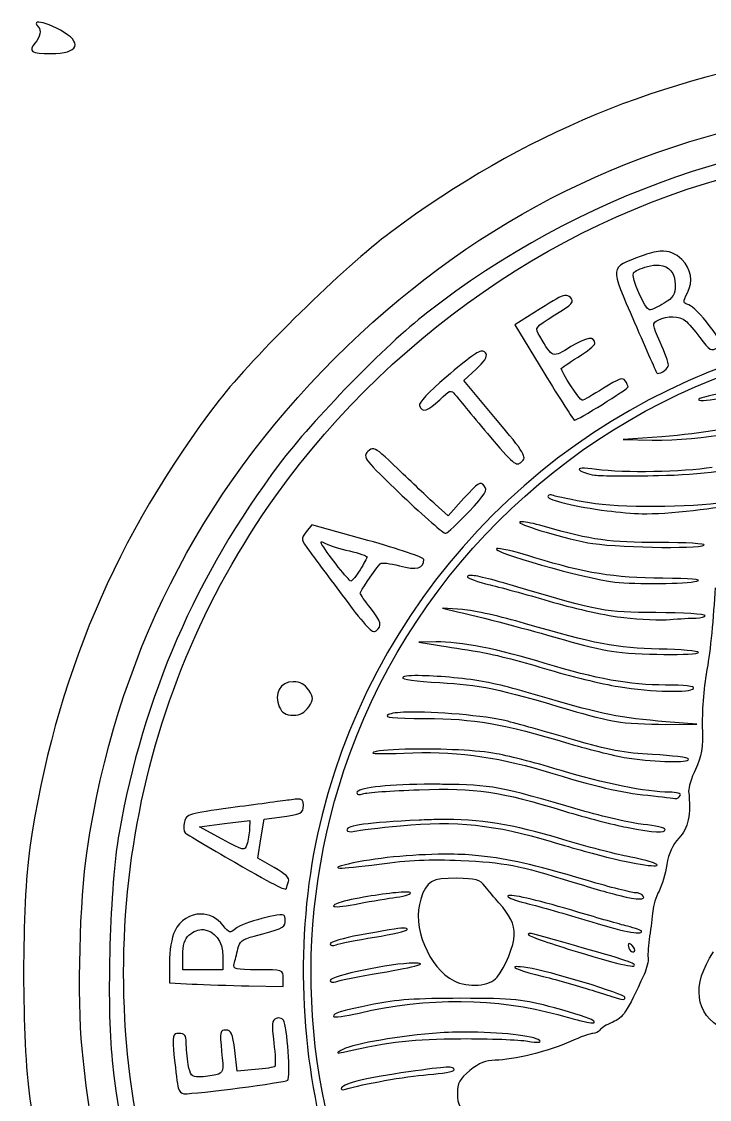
# Model space of a CAD drawing. Extents: x 15 to 196, y 1 to 287.
# Drawn here: x 119.94 to 147.94, y 128.9 to 172.76 of the extents above; entities that cross this region are included whole.
import ezdxf

# ---------------------------------------------------------------- set-up
doc = ezdxf.new("R2010")
doc.units = 0
doc.layers.add('Layer_1', color=7, linetype='CONTINUOUS')

msp = doc.modelspace()

# ---------------------------------------------------------------- linework, layer by layer
at = {"layer": 'Layer_1', "color": 7}
for points in [[(120.588814, 172.732374), (120.588814, 172.732374)], [(145.935347, 163.412425), (145.935347, 163.412425)], [(145.886842, 162.84688), (145.886842, 162.84688)], [(142.052034, 161.612158), (142.052034, 161.612158)], [(141.048825, 161.069761), (140.01695, 160.41106), (141.200409, 158.475743)], [(138.708364, 159.347765), (138.708364, 159.347765)], [(139.234774, 156.60216), (137.939969, 158.147217), (138.445435, 158.610239)], [(145.99598, 155.866842), (144.428326, 155.749982), (145.611232, 155.730689)], [(134.277145, 155.372953), (134.277145, 155.372953)], [(137.946584, 153.36377), (137.297803, 152.644437), (136.774149, 153.119583)], [(141.499167, 153.496615), (141.499167, 153.496615)], [(131.752027, 152.286147), (131.523825, 151.991798)], [(134.035159, 151.64839), (131.752027, 152.286147), (131.752027, 152.286147)], [(140.364216, 152.400247), (140.364216, 152.400247)], [(132.140633, 151.581142), (132.140633, 151.581142)], [(139.343915, 151.317109), (139.343915, 151.317109)], [(138.195183, 150.222948), (138.195183, 150.222948)], [(137.067948, 148.88625), (137.681451, 148.742935)], [(137.891464, 148.828372), (137.067948, 148.88625), (137.067948, 148.88625)], [(136.814388, 147.516479), (136.113794, 147.500494), (136.863447, 147.379779)], [(136.814388, 147.516479), (136.814388, 147.516479)], [(136.245535, 146.141199), (136.245535, 146.141199)], [(130.996312, 145.897009), (130.996312, 145.897009)], [(135.622659, 144.655121), (135.622659, 144.655121)], [(144.156024, 144.271476), (144.156024, 144.272027)], [(146.132132, 144.160682), (147.427487, 144.163989), (146.161895, 144.267618)], [(135.811728, 143.154715), (135.811728, 143.154715)], [(136.327665, 141.720453), (136.327665, 141.720453)], [(131.145139, 141.117423), (131.145139, 141.117423)], [(130.220201, 138.338194), (129.555985, 138.711919), (129.683315, 139.504565), (129.811199, 140.297215), (130.440687, 140.380998)], [(128.104084, 139.490234), (127.182451, 139.991289), (128.20606, 140.120826), (129.230216, 140.25091), (129.230216, 140.25091)], [(129.230216, 140.25091), (129.216438, 139.904748)], [(136.904236, 140.287842), (136.904236, 140.287842)], [(137.388755, 138.876731), (137.388755, 138.876731)], [(137.649481, 137.897222), (137.649481, 137.897222)], [(135.560923, 137.336636), (135.560923, 137.336636)], [(139.774964, 137.199936), (139.774964, 137.199936)], [(127.236471, 136.442564), (127.236471, 136.442564)], [(127.3401, 135.808668), (127.3401, 135.808668)], [(135.474936, 135.8693), (135.474936, 135.8693)], [(140.649743, 135.653225), (140.649743, 135.653225)], [(144.676924, 135.237058), (144.676924, 135.237058)], [(128.139362, 134.720018), (128.139362, 134.174866), (127.321908, 134.174866), (126.503907, 134.174866), (126.503907, 134.76687)], [(125.958755, 134.467009), (125.958755, 133.641842), (126.878732, 133.594437)], [(135.897716, 134.446615), (135.897716, 134.446615)], [(140.078686, 134.301646), (140.078686, 134.301646)], [(129.196042, 133.52002), (130.593372, 133.493012), (130.593372, 133.833662)], [(137.8176, 133.012904), (137.8176, 133.012904)], [(130.386667, 132.215846), (130.386667, 132.215846)], [(137.99509, 131.637621), (137.99509, 131.637621)], [(129.449601, 130.115165), (128.715381, 130.053979), (128.618369, 130.887418)], [(137.222286, 130.207217), (137.222286, 130.207217)]]:
    msp.add_lwpolyline(points, dxfattribs=at)
for points in [[(120.635669, 172.530077), (120.752306, 172.413435), (120.68648, 172.123601), (120.489046, 171.885707)], [(120.588814, 172.732374), (120.510218, 172.717092), (120.514618, 172.651128), (120.635669, 172.530077)], [(121.519267, 172.408812), (121.081648, 172.64302), (120.71981, 172.757845), (120.588814, 172.732374)], [(121.136173, 171.453004), (122.271059, 171.453004), (122.45373, 171.9087), (121.519267, 172.408812)], [(120.489046, 171.885707), (120.201772, 171.539565), (120.330807, 171.453004), (121.136173, 171.453004)], [(152.607258, 171.478359), (145.895193, 170.487166), (140.420203, 168.223211), (134.955139, 164.178063)], [(132.695707, 159.056723), (138.112201, 164.462323), (144.341937, 167.688967), (151.934223, 169.020491)], [(157.666312, 168.31659), (150.109772, 168.302202), (142.688767, 165.757875), (136.428536, 160.89723)], [(130.294064, 153.461888), (135.290921, 160.418383), (142.688364, 165.288328), (150.766749, 166.939102)], [(134.955139, 164.178063), (133.137938, 162.832992), (129.332982, 159.105268), (127.982266, 157.346855)], [(145.162544, 163.21509), (143.852355, 162.724898), (143.867364, 162.869579), (144.885283, 160.514686)], [(145.935347, 163.412425), (145.719885, 163.395896), (145.468983, 163.329751), (145.162544, 163.21509)], [(146.813984, 163.070674), (146.555697, 163.328958), (146.294452, 163.439979), (145.935347, 163.412425)], [(144.84339, 162.535442), (144.882901, 162.599337), (145.140683, 162.713494), (145.416103, 162.789552)], [(145.416103, 162.789552), (145.5907, 162.837764), (145.748626, 162.856566), (145.886842, 162.84688)], [(145.886842, 162.84688), (146.30148, 162.817823), (146.541132, 162.535482), (146.541132, 162.043207)], [(147.044393, 161.719092), (147.281516, 162.194467), (147.197722, 162.686936), (146.813984, 163.070674)], [(145.503194, 161.026214), (145.324153, 161.025624), (144.738375, 162.365516), (144.84339, 162.535442)], [(146.541132, 162.043207), (146.541132, 161.652499), (146.462149, 161.518576), (146.098508, 161.296862)], [(142.052034, 161.612158), (141.885297, 161.587119), (141.613444, 161.429964), (141.048825, 161.069761)], [(141.649648, 160.820062), (142.374479, 161.26744), (142.453368, 161.355796), (142.279686, 161.529475)], [(142.279686, 161.529475), (142.214546, 161.594615), (142.152079, 161.627181), (142.052034, 161.612158)], [(147.102822, 161.225203), (146.857768, 161.302955), (146.853667, 161.336766), (147.044393, 161.719092)], [(146.098508, 161.296862), (145.854835, 161.1483), (145.586902, 161.026214), (145.503194, 161.026214)], [(147.9324, 160.391214), (147.620826, 160.80391), (147.24746, 161.179286), (147.102822, 161.225203)], [(136.428536, 160.89723), (134.771412, 159.610607), (131.774565, 156.537373), (130.430764, 154.747323)], [(141.03339, 159.951895), (140.821723, 160.30885), (140.822144, 160.309268), (141.649648, 160.820062)], [(145.930936, 159.711016), (145.602968, 160.452668), (145.600699, 160.478469), (145.853768, 160.613907)], [(145.853768, 160.613907), (146.208126, 160.80356), (146.718751, 160.789427), (146.966119, 160.583037)], [(146.966119, 160.583037), (147.078443, 160.48934), (147.338632, 160.182307), (147.544344, 159.901186)], [(144.885283, 160.514686), (145.379511, 159.371407), (145.796096, 158.436055), (145.810772, 158.436055)], [(148.30392, 159.517539), (148.461795, 159.617445), (148.39118, 159.783589), (147.9324, 160.391214)], [(142.298979, 159.529115), (141.53506, 159.059102), (141.56964, 159.047599), (141.03339, 159.951895)], [(143.269671, 159.653688), (143.269671, 159.967011), (142.94205, 159.924819), (142.298979, 159.529115)], [(142.588369, 159.104678), (142.963217, 159.33531), (143.269671, 159.582427), (143.269671, 159.653688)], [(146.268832, 158.774501), (146.268832, 158.86961), (146.116667, 159.291098), (145.930936, 159.711016)], [(147.544344, 159.901186), (147.943858, 159.355142), (148.001378, 159.326079), (148.30392, 159.517539)], [(151.311901, 159.598567), (141.933741, 157.244693), (134.533434, 149.852192), (132.170952, 140.478012)], [(138.708364, 159.347765), (138.528019, 159.367743), (138.176203, 159.09933), (137.220082, 158.289432)], [(138.445435, 158.610239), (138.761862, 158.900194), (138.91262, 159.136564), (138.847822, 159.241381)], [(138.847822, 159.241381), (138.809863, 159.302807), (138.768478, 159.341104), (138.708364, 159.347765)], [(122.607366, 139.013434), (123.769191, 146.824047), (127.131527, 153.503775), (132.695707, 159.056723)], [(141.907065, 158.634493), (141.907065, 158.66249), (142.213522, 158.874018), (142.588369, 159.104678)], [(145.810772, 158.436055), (145.992946, 158.436055), (146.268832, 158.639909), (146.268832, 158.774501)], [(133.062266, 142.280486), (135.608023, 149.96901), (141.793016, 156.157347), (149.471944, 158.698984)], [(141.200409, 158.475743), (141.851326, 157.411145), (142.411597, 156.537198), (142.445605, 156.533812)], [(142.754835, 157.345751), (142.666782, 157.345751), (141.907065, 158.500692), (141.907065, 158.634493)], [(154.339174, 158.449835), (151.567047, 156.794038), (149.390379, 156.119992), (145.99598, 155.866842)], [(137.220082, 158.289432), (136.501742, 157.68096), (136.093668, 157.241809), (136.138598, 157.124715)], [(144.511559, 158.144463), (144.418566, 158.291246), (144.233801, 158.2271), (143.624653, 157.837436)], [(144.631173, 157.890352), (144.630044, 157.928001), (144.576159, 158.042524), (144.511559, 158.144463)], [(136.958807, 157.372209), (137.361905, 157.76289), (137.425791, 157.784793), (137.578925, 157.58608)], [(137.578925, 157.58608), (137.672789, 157.464273), (138.268027, 156.748484), (138.901842, 155.995826)], [(142.445605, 156.533812), (142.549293, 156.523511), (144.633995, 157.817059), (144.631173, 157.890352)], [(143.624653, 157.837436), (143.201602, 157.566813), (142.810179, 157.345751), (142.754835, 157.345751)], [(147.505208, 157.39481), (147.349591, 157.224037), (148.987166, 157.490065), (150.130645, 157.821451)], [(148.678745, 157.688056), (148.076003, 157.573727), (147.547937, 157.441715), (147.505208, 157.39481)], [(127.982266, 157.346855), (123.780146, 151.876457), (121.282305, 145.976567), (120.279033, 139.149583)], [(136.138598, 157.124715), (136.25064, 156.832727), (136.470731, 156.899177), (136.958807, 157.372209)], [(140.292006, 154.842683), (140.514567, 155.044105), (140.447539, 155.155151), (139.234774, 156.60216)], [(145.611232, 155.730689), (147.693496, 155.696879), (149.973098, 156.13438), (151.904457, 156.938403)], [(145.85983, 154.284853), (149.399264, 154.364553), (151.575536, 154.997651), (154.600453, 156.827608)], [(138.901842, 155.995826), (139.973465, 154.723229), (140.071054, 154.642728), (140.292006, 154.842683)], [(134.277145, 155.372953), (134.183913, 155.394001), (134.122298, 155.345998), (134.037917, 155.261605)], [(135.262716, 154.54668), (134.676523, 155.111954), (134.432528, 155.33787), (134.277145, 155.372953)], [(134.037917, 155.261605), (133.812901, 155.036589), (133.883377, 154.946453), (135.434697, 153.464645)], [(130.430764, 154.747323), (127.039779, 150.230187), (124.889353, 145.282902), (123.910437, 139.745448)], [(136.774149, 153.119583), (136.485971, 153.380724), (135.805853, 154.022903), (135.262716, 154.54668)], [(143.338019, 154.532348), (142.785569, 154.607843), (142.564629, 154.599249), (142.656718, 154.50589)], [(142.656718, 154.50589), (142.731704, 154.429859), (143.007261, 154.338335), (143.269671, 154.302492)], [(148.053668, 154.617235), (146.84522, 154.420611), (144.472132, 154.377662), (143.338019, 154.532348)], [(138.770651, 153.872544), (138.618335, 154.056101), (138.512299, 153.990925), (137.946584, 153.36377)], [(143.269671, 154.302492), (143.532053, 154.26665), (144.697808, 154.258607), (145.85983, 154.284853)], [(138.142816, 152.812557), (138.824863, 153.534848), (138.919184, 153.693587), (138.770651, 153.872544)], [(125.429589, 124.650967), (122.564977, 134.528717), (124.369144, 145.213407), (130.294064, 153.461888)], [(135.434697, 153.464645), (136.333038, 152.606577), (137.129139, 151.917833), (137.204097, 151.93392)], [(141.499167, 153.496615), (141.41857, 153.507393), (141.361363, 153.482259), (141.361363, 153.427714)], [(141.361363, 153.427714), (141.361363, 153.285361), (142.498389, 153.012895), (143.775134, 152.849488)], [(141.586258, 153.473465), (141.555354, 153.485324), (141.526031, 153.493023), (141.499167, 153.496615)], [(143.051939, 153.170296), (142.369639, 153.289619), (141.709899, 153.426023), (141.586258, 153.473465)], [(148.586142, 153.198408), (147.155642, 152.976299), (144.245626, 152.961564), (143.051939, 153.170296)], [(145.197822, 152.730424), (146.129748, 152.704121), (148.604105, 152.979389), (148.850175, 153.136672)], [(137.204097, 151.93392), (137.279084, 151.949978), (137.701505, 152.345253), (138.142816, 152.812557)], [(143.775134, 152.849488), (144.209389, 152.793919), (144.849672, 152.740302), (145.197822, 152.730424)], [(140.228063, 152.399697), (140.030028, 152.329508), (141.766231, 151.797138), (142.987999, 151.55358)], [(140.364216, 152.400247), (140.297735, 152.407127), (140.250274, 152.407576), (140.228063, 152.399697)], [(141.318369, 152.186376), (140.935188, 152.297882), (140.563654, 152.379605), (140.364216, 152.400247)], [(131.523825, 151.991798), (131.306965, 151.71189), (131.313462, 151.673889), (131.659974, 151.206867)], [(145.883534, 151.557991), (143.881986, 151.558725), (143.109829, 151.665055), (141.318369, 152.186376)], [(132.181425, 151.45767), (132.135773, 151.532148), (132.119997, 151.572283), (132.140633, 151.581142)], [(132.140633, 151.581142), (132.161272, 151.590001), (132.218162, 151.567505), (132.317575, 151.516098)], [(133.342284, 149.991988), (133.258718, 149.996871), (132.453854, 151.013142), (132.181425, 151.45767)], [(132.317575, 151.516098), (132.456174, 151.444442), (132.891919, 151.310234), (133.285507, 151.217891)], [(136.318295, 150.866214), (136.318295, 150.945321), (135.290907, 151.297475), (134.035159, 151.64839)], [(139.343915, 151.317109), (139.314383, 151.319155), (139.293259, 151.318286), (139.281628, 151.314355)], [(140.837158, 150.94063), (140.170086, 151.147866), (139.550631, 151.302783), (139.343915, 151.317109)], [(142.987999, 151.55358), (143.953707, 151.361076), (147.461348, 151.288362), (147.724041, 151.455466)], [(147.724041, 151.455466), (147.812122, 151.511487), (146.983721, 151.557991), (145.883534, 151.557991)], [(131.659974, 151.206867), (131.860324, 150.936837), (132.511185, 150.063244), (133.106363, 149.265486)], [(133.285507, 151.217891), (133.679122, 151.12552), (134.000985, 151.016887), (134.000985, 150.977009)], [(134.000985, 150.977009), (134.000985, 150.937102), (133.873178, 150.698142), (133.717109, 150.445638)], [(139.281628, 151.314355), (138.951569, 151.20282), (142.880184, 150.086279), (144.087675, 149.948441)], [(146.042284, 150.106641), (144.029955, 150.124731), (142.861002, 150.311867), (140.837158, 150.94063)], [(133.717109, 150.445638), (133.561068, 150.193134), (133.392378, 149.989166), (133.342284, 149.991988)], [(133.728133, 149.504161), (133.728133, 149.578979), (134.195961, 150.265955), (134.541175, 150.698094)], [(134.541175, 150.698094), (134.584327, 150.752083), (134.934994, 150.713266), (135.320594, 150.611553)], [(135.320594, 150.611553), (136.019433, 150.427178), (136.318295, 150.503107), (136.318295, 150.866214)], [(138.195183, 150.222948), (138.122784, 150.220475), (138.090453, 150.201352), (138.090453, 150.166723)], [(138.090453, 150.166723), (138.090453, 150.103985), (138.504377, 149.954156), (139.01043, 149.833789)], [(140.13491, 149.747248), (138.989771, 150.085937), (138.412375, 150.230362), (138.195183, 150.222948)], [(147.427487, 149.986476), (147.683322, 150.051585), (147.164625, 150.096763), (146.042284, 150.106641)], [(139.01043, 149.833789), (139.516482, 149.713421), (140.678558, 149.394151), (141.592873, 149.124375)], [(145.757305, 148.707104), (143.645012, 148.723219), (143.521351, 148.745669), (140.13491, 149.747248)], [(144.087675, 149.948441), (144.912918, 149.854236), (147.000965, 149.877934), (147.427487, 149.986476)], [(148.165013, 149.713624), (148.110149, 148.551602), (147.96542, 147.07939), (147.843105, 146.44216)], [(133.106363, 149.265486), (133.948853, 148.136174), (134.22838, 147.847452), (134.367544, 147.962966)], [(134.137135, 148.896173), (133.912232, 149.180145), (133.728133, 149.453728), (133.728133, 149.504161)], [(141.592873, 149.124375), (142.50716, 148.854627), (143.795245, 148.574981), (144.455334, 148.503156)], [(134.367544, 147.962966), (134.627866, 148.179007), (134.592641, 148.321032), (134.137135, 148.896173)], [(137.681451, 148.742935), (139.04306, 148.424503), (140.948503, 147.922439), (142.043215, 147.59365)], [(140.412721, 148.269439), (139.47865, 148.544634), (138.344346, 148.79634), (137.891464, 148.828372)], [(147.767588, 148.589146), (147.767334, 148.645365), (146.862854, 148.698637), (145.757305, 148.707104)], [(145.893454, 147.224336), (144.175455, 147.258993), (143.231303, 147.439057), (140.412721, 148.269439)], [(144.455334, 148.503156), (145.115396, 148.431387), (145.961783, 148.39798), (146.336631, 148.428742)], [(146.336631, 148.428742), (146.711478, 148.459617), (147.18715, 148.486067), (147.393313, 148.486067)], [(147.393313, 148.486067), (147.599476, 148.486716), (147.767588, 148.532928), (147.767588, 148.589146)], [(141.258284, 146.641703), (139.393924, 147.215401), (137.753369, 147.53821), (136.814388, 147.516479)], [(136.863447, 147.379779), (137.275773, 147.313287), (138.011589, 147.199117), (138.498902, 147.126219)], [(142.043215, 147.59365), (142.680444, 147.402247), (143.539196, 147.195191), (143.951523, 147.133385)], [(138.498902, 147.126219), (138.986215, 147.053321), (140.213136, 146.742944), (141.225214, 146.436649)], [(143.951523, 147.133385), (144.918867, 146.988407), (147.495285, 146.956688), (147.495285, 147.089841)], [(147.495285, 147.089841), (147.495144, 147.146059), (146.774213, 147.206556), (145.893454, 147.224336)], [(146.155283, 145.760859), (144.691171, 145.760859), (143.317519, 146.008026), (141.258284, 146.641703)], [(135.456193, 146.072297), (135.403757, 145.987433), (135.966925, 145.908055), (136.96983, 145.858976)], [(136.245535, 146.141199), (135.803945, 146.150707), (135.492123, 146.130429), (135.456193, 146.072297)], [(138.85223, 145.883231), (138.077056, 146.026529), (136.981517, 146.125349), (136.245535, 146.141199)], [(141.225214, 146.436649), (142.237291, 146.130353), (143.586595, 145.797884), (144.223825, 145.697469)], [(147.843105, 146.44216), (147.720789, 145.804903), (147.632465, 144.762083), (147.647423, 144.124853)], [(130.996312, 145.897009), (130.470504, 145.897009), (130.19401, 145.397055), (130.431867, 144.875057)], [(131.628004, 145.556358), (131.47202, 145.794441), (131.281864, 145.897009), (130.996312, 145.897009)], [(136.96983, 145.858976), (138.55479, 145.781394), (139.331486, 145.618134), (142.247716, 144.751034)], [(141.424753, 145.201926), (140.447248, 145.496058), (139.28942, 145.80243), (138.85223, 145.883231)], [(144.223825, 145.697469), (145.63121, 145.475671), (147.176005, 145.438979), (147.290784, 145.624709)], [(147.290784, 145.624709), (147.344548, 145.71169), (146.933737, 145.760859), (146.155283, 145.760859)], [(131.628004, 144.875057), (131.834845, 145.190722), (131.834845, 145.240692), (131.628004, 145.556358)], [(146.161895, 144.267618), (144.350424, 144.416039), (143.435812, 144.596785), (141.424753, 145.201926)], [(130.431867, 144.875057), (130.547212, 144.621847), (130.692641, 144.534406), (130.996312, 144.534406)], [(130.996312, 144.534406), (131.281864, 144.534406), (131.47202, 144.636974), (131.628004, 144.875057)], [(142.247716, 144.751034), (142.922481, 144.550402), (143.781176, 144.334525), (144.156024, 144.271476)], [(134.875764, 144.557557), (134.674003, 144.440434), (135.017541, 144.404976), (136.386093, 144.40046)], [(135.622659, 144.655121), (135.247036, 144.645314), (134.973145, 144.614086), (134.875764, 144.557557)], [(139.725908, 144.284154), (138.791292, 144.522998), (136.749533, 144.684548), (135.622659, 144.655121)], [(136.386093, 144.40046), (138.344828, 144.393885), (139.525155, 144.187814), (142.217953, 143.382917)], [(142.452217, 143.516312), (141.515098, 143.794893), (140.288179, 144.140474), (139.725908, 144.284154)], [(144.156024, 144.272027), (144.530899, 144.209007), (145.419916, 144.157859), (146.132132, 144.160682)], [(147.647423, 144.124853), (147.669662, 143.170463), (147.620744, 142.854041), (147.370159, 142.328992)], [(145.621155, 142.934779), (144.479989, 142.993114), (143.779169, 143.121822), (142.452217, 143.516312)], [(134.273284, 143.030689), (134.07745, 142.965722), (134.599522, 142.949886), (135.500291, 142.993207)], [(135.811728, 143.154715), (135.092245, 143.144834), (134.495249, 143.104298), (134.273284, 143.030689)], [(135.500291, 142.993207), (137.465771, 143.08778), (139.196716, 142.869044), (141.156862, 142.278832)], [(139.267847, 142.966749), (138.551248, 143.103361), (137.010862, 143.171179), (135.811728, 143.154715)], [(142.217953, 143.382917), (143.101393, 143.11887), (144.205376, 142.847877), (144.671409, 142.78099)], [(141.907065, 142.279936), (141.044905, 142.545281), (139.857155, 142.854396), (139.267847, 142.966749)], [(144.671409, 142.78099), (145.805068, 142.618233), (147.086286, 142.598203), (147.086286, 142.742955)], [(147.086286, 142.742955), (147.086286, 142.80733), (146.427069, 142.893574), (145.621155, 142.934779)], [(148.608189, 109.698151), (135.458807, 114.716135), (128.656213, 128.973793), (133.062266, 142.280486)], [(141.156862, 142.278832), (143.407387, 141.60116), (144.286873, 141.394362), (145.432639, 141.272865)], [(146.29474, 141.399092), (145.409127, 141.399092), (143.569467, 141.768323), (141.907065, 142.279936)], [(147.370159, 142.328992), (147.20283, 141.978446), (147.077405, 141.579376), (147.091798, 141.442639)], [(136.327665, 141.720453), (134.677489, 141.704733), (133.591983, 141.57247), (133.591983, 141.374841)], [(137.067948, 141.7199), (136.810674, 141.722575), (136.563405, 141.722696), (136.327665, 141.720453)], [(142.687034, 140.670386), (139.351676, 141.650854), (139.094501, 141.698733), (137.067948, 141.7199)], [(133.591983, 141.374841), (133.591983, 141.293532), (133.693191, 141.275769), (133.830658, 141.332948)], [(133.830658, 141.332948), (133.961866, 141.387529), (134.993245, 141.463052), (136.122613, 141.501067)], [(136.122613, 141.501067), (138.446036, 141.579271), (139.383129, 141.441479), (142.043215, 140.630147)], [(145.432639, 141.272865), (146.004901, 141.212188), (146.515802, 141.154309), (146.56759, 141.144432)], [(146.745633, 141.262942), (146.796348, 141.344984), (146.616982, 141.399092), (146.29474, 141.399092)], [(146.56759, 141.144432), (146.619378, 141.134441), (146.69932, 141.187984), (146.745633, 141.262942)], [(147.091798, 141.442639), (147.190773, 140.495416), (147.072677, 139.925175), (146.696024, 139.531024)], [(130.831497, 141.082695), (130.512896, 141.038782), (129.442941, 140.894391), (128.453555, 140.761888)], [(130.440687, 140.380998), (131.336686, 140.500547), (131.410826, 140.538283), (131.410826, 140.867721)], [(131.145139, 141.117423), (131.066097, 141.113195), (130.963402, 141.100871), (130.831497, 141.082695)], [(131.410826, 140.867721), (131.410826, 141.069101), (131.382268, 141.1301), (131.145139, 141.117423)], [(128.453555, 140.761888), (126.753279, 140.534219), (126.650078, 140.503051), (126.571705, 140.190828)], [(132.170952, 140.478012), (131.126278, 136.332929), (131.152838, 131.601429), (132.243711, 127.370664)], [(142.043215, 140.630147), (142.905376, 140.3672), (144.040233, 140.071327), (144.565026, 139.972549)], [(145.243019, 140.089406), (144.753762, 140.139529), (143.603466, 140.400976), (142.687034, 140.670386)], [(126.571705, 140.190828), (126.526042, 140.009133), (126.538347, 139.811894), (126.598714, 139.753164)], [(136.122613, 140.261937), (134.017969, 140.16124), (133.182981, 140.048947), (133.182981, 139.866716)], [(133.491111, 139.811042), (133.660501, 139.853573), (134.503758, 139.955621), (135.365242, 140.038143)], [(135.365242, 140.038143), (137.601206, 140.252322), (139.234528, 140.080358), (141.498063, 139.391566)], [(136.904236, 140.287842), (136.655471, 140.283843), (136.396425, 140.275038), (136.122613, 140.261937)], [(141.966047, 139.478107), (139.872229, 140.107987), (138.645592, 140.315853), (136.904236, 140.287842)], [(144.565026, 139.972549), (145.739296, 139.751484), (146.132132, 139.728619), (146.132132, 139.881047)], [(146.132132, 139.881047), (146.132132, 139.945648), (145.732283, 140.039283), (145.243019, 140.089406)], [(123.910437, 139.745448), (123.535477, 137.624463), (123.389616, 132.786279), (123.630972, 130.481173)], [(126.598714, 139.753164), (126.659081, 139.694433), (127.567159, 139.153196), (128.616716, 138.549861)], [(129.114463, 139.274159), (129.028469, 138.997863), (128.998249, 139.004276), (128.104084, 139.490234)], [(129.216438, 139.904748), (129.208959, 139.714502), (129.163231, 139.430792), (129.114463, 139.274159)], [(133.182981, 139.866716), (133.182981, 139.793366), (133.321721, 139.768539), (133.491111, 139.811042)], [(144.565026, 138.791844), (144.11522, 138.874535), (142.945556, 139.183439), (141.966047, 139.478107)], [(146.696024, 139.531024), (146.428703, 139.251313), (146.274403, 138.912452), (146.205993, 138.456155)], [(120.279033, 139.149583), (119.940931, 136.848992), (119.940931, 131.226813), (120.279033, 128.926193)], [(141.498063, 139.391566), (142.135293, 139.197651), (143.208437, 138.89917), (143.883174, 138.728454)], [(122.404519, 130.961281), (122.208939, 133.046198), (122.308691, 137.005535), (122.607366, 139.013434)], [(137.388755, 138.876731), (136.110766, 138.886967), (134.520579, 138.752485), (133.442052, 138.521199)], [(134.495977, 138.476548), (135.662035, 138.639842), (136.589228, 138.681015), (137.8176, 138.623724)], [(138.532526, 138.816098), (138.20639, 138.853428), (137.81475, 138.873322), (137.388755, 138.876731)], [(137.8176, 138.623724), (139.600765, 138.540582), (140.145254, 138.435595), (142.383868, 137.74178)], [(142.974218, 137.802966), (140.53706, 138.51854), (139.938331, 138.655232), (138.532526, 138.816098)], [(143.883174, 138.728454), (145.106607, 138.418913), (146.237187, 138.292359), (145.655329, 138.530018)], [(145.655329, 138.530018), (145.505413, 138.591232), (145.014831, 138.709125), (144.565026, 138.791844)], [(128.616716, 138.549861), (130.404198, 137.522459), (130.729522, 137.361034), (130.729522, 137.503105)], [(130.807243, 137.762726), (130.860611, 137.901806), (130.676808, 138.081542), (130.220201, 138.338194)], [(133.442052, 138.521199), (132.249043, 138.265336), (132.81588, 138.241118), (134.495977, 138.476548)], [(146.205993, 138.456155), (146.151044, 138.089661), (146.006572, 137.60497), (145.885188, 137.379079)], [(130.729522, 137.503105), (130.729522, 137.534459), (130.764542, 137.651418), (130.807243, 137.762726)], [(137.649481, 137.897222), (136.620244, 137.906902), (136.433484, 137.798744), (136.187104, 137.052209)], [(138.805378, 137.565391), (138.585188, 137.845722), (138.430641, 137.889884), (137.649481, 137.897222)], [(142.383868, 137.74178), (143.133592, 137.509455), (143.992284, 137.262293), (144.292173, 137.192217)], [(144.908434, 137.309627), (144.768903, 137.309627), (143.89858, 137.531581), (142.974218, 137.802966)], [(135.560923, 137.336636), (135.157218, 137.331513), (134.238963, 137.207934), (133.353308, 137.027405)], [(135.057114, 137.104576), (135.45073, 137.156476), (135.773143, 137.244191), (135.773143, 137.299704)], [(135.773143, 137.299704), (135.773143, 137.326614), (135.695492, 137.338343), (135.560923, 137.336636)], [(139.370373, 136.900625), (139.199205, 137.088049), (138.945135, 137.38745), (138.805378, 137.565391)], [(145.246327, 137.173477), (145.200014, 137.248436), (145.047936, 137.309627), (144.908434, 137.309627)], [(145.885188, 137.379079), (145.763776, 137.153188), (145.649151, 136.784355), (145.630525, 136.559424)], [(133.353308, 137.027405), (132.959692, 136.947197), (132.637829, 136.832121), (132.637829, 136.771641)], [(133.490008, 136.835581), (133.958553, 136.931509), (134.663527, 137.052675), (135.057114, 137.104576)], [(136.187104, 137.052209), (135.819961, 135.939774), (136.505803, 134.258362), (137.544748, 133.725075)], [(139.995453, 135.581016), (139.998893, 136.023202), (139.812192, 136.41684), (139.370373, 136.900625)], [(139.774964, 137.199936), (139.742458, 137.195262), (139.725908, 137.185156), (139.725908, 137.169066)], [(139.725908, 137.169066), (139.725908, 137.111437), (140.047797, 136.987707), (140.441384, 136.89401)], [(142.626402, 136.509262), (141.013411, 136.988729), (140.002514, 137.232651), (139.774964, 137.199936)], [(140.441384, 136.89401), (140.834971, 136.80034), (141.9241, 136.490418), (142.861219, 136.205543)], [(144.292173, 137.192217), (145.038397, 137.017691), (145.346375, 137.011623), (145.246327, 137.173477)], [(127.236471, 136.442564), (126.81191, 136.446061), (126.391763, 136.204877), (126.172626, 135.743074)], [(128.14322, 135.979545), (127.899758, 136.289064), (127.566685, 136.439846), (127.236471, 136.442564)], [(130.635815, 136.37752), (130.564272, 136.525856), (128.918318, 136.089846), (128.656952, 135.853315)], [(132.637829, 136.771641), (132.637829, 136.711133), (133.021434, 136.739654), (133.490008, 136.835581)], [(144.59865, 135.947575), (144.280049, 136.028826), (143.392635, 136.28148), (142.626402, 136.509262)], [(145.630525, 136.559424), (145.611757, 136.334521), (145.553427, 135.874809), (145.50099, 135.537469)], [(128.656952, 135.853315), (128.432331, 135.650002), (128.395188, 135.659251), (128.14322, 135.979545)], [(129.401646, 135.540226), (130.461193, 135.812543), (130.660961, 135.89969), (130.669992, 136.094198)], [(130.669992, 136.094198), (130.674847, 136.200398), (130.659804, 136.32799), (130.635815, 136.37752)], [(142.861219, 136.205543), (144.429105, 135.728926), (145.177978, 135.577497), (145.177978, 135.737009)], [(126.172626, 135.743074), (126.051383, 135.487578), (125.958755, 134.934453), (125.958755, 134.467009)], [(126.503907, 134.76687), (126.503907, 135.167541), (126.584428, 135.432276), (126.753056, 135.584874)], [(126.753056, 135.584874), (126.940098, 135.754145), (127.145895, 135.822584), (127.3401, 135.808668)], [(127.3401, 135.808668), (127.767351, 135.778049), (128.139362, 135.349094), (128.139362, 134.720018)], [(128.741842, 135.021533), (128.807769, 135.318261), (128.938096, 135.421072), (129.401646, 135.540226)], [(133.693958, 135.58267), (133.037961, 135.464278), (132.50168, 135.307438), (132.50168, 135.23375)], [(135.474936, 135.8693), (135.25824, 135.859964), (134.767831, 135.77654), (133.693958, 135.58267)], [(134.307461, 135.501091), (135.038389, 135.621176), (135.63644, 135.762166), (135.63644, 135.81418)], [(135.63644, 135.81418), (135.63644, 135.85373), (135.604953, 135.874902), (135.474936, 135.8693)], [(139.297613, 133.872248), (139.624765, 134.285478), (139.992346, 135.185707), (139.995453, 135.581016)], [(140.649743, 135.653225), (140.568313, 135.662124), (140.540212, 135.63875), (140.586906, 135.588732)], [(140.586906, 135.588732), (140.64812, 135.5232), (141.537684, 135.214779), (142.563562, 134.903573)], [(140.74841, 135.633382), (140.710262, 135.643796), (140.676887, 135.650259), (140.649743, 135.653225)], [(144.830713, 134.421811), (144.726403, 134.511332), (143.205042, 134.962992), (140.74841, 135.633382)], [(145.177978, 135.737009), (145.177978, 135.771609), (144.917279, 135.866323), (144.59865, 135.947575)], [(145.50099, 135.537469), (145.448356, 135.200101), (145.420896, 134.808297), (145.439805, 134.667101)], [(132.50168, 135.23375), (132.50168, 135.160062), (132.608628, 135.140845), (132.739805, 135.191307)], [(132.739805, 135.191307), (132.87101, 135.241768), (133.576478, 135.381005), (134.307461, 135.501091)], [(144.676924, 135.237058), (144.648823, 135.240602), (144.632827, 135.221329), (144.632827, 135.178629)], [(144.632827, 135.178629), (144.632827, 135.101159), (144.673794, 134.997098), (144.723776, 134.947119)], [(144.794331, 135.158233), (144.745436, 135.207072), (144.705022, 135.233513), (144.676924, 135.237058)], [(144.885283, 134.926723), (144.924032, 134.965444), (144.883034, 135.069502), (144.794331, 135.158233)], [(128.594666, 134.412991), (128.630254, 134.544196), (128.69663, 134.818051), (128.741842, 135.021533)], [(142.563562, 134.903573), (144.396059, 134.347651), (145.08872, 134.200379), (144.830713, 134.421811)], [(144.723776, 134.947119), (144.773729, 134.897248), (144.846562, 134.887974), (144.885283, 134.926723)], [(145.439805, 134.667101), (145.458657, 134.525877), (145.385753, 134.219449), (145.277747, 133.985797)], [(148.495743, 131.763297), (147.344333, 132.363189), (147.195323, 133.551048), (148.101623, 134.902469)], [(129.561497, 134.174866), (128.645347, 134.174866), (128.537233, 134.201155), (128.594666, 134.412991)], [(135.897716, 134.446615), (135.012611, 134.444499), (132.50168, 133.923192), (132.50168, 133.74161)], [(134.533459, 134.047536), (136.073151, 134.310765), (136.541832, 134.449438), (135.897716, 134.446615)], [(140.078686, 134.301646), (139.842435, 134.290524), (140.270981, 134.121044), (141.174501, 133.90036)], [(140.543909, 134.255895), (140.310427, 134.291306), (140.157434, 134.305352), (140.078686, 134.301646)], [(144.496674, 133.054244), (144.496674, 133.184151), (141.396954, 134.126553), (140.543909, 134.255895)], [(130.593372, 133.833662), (130.593372, 134.16708), (130.570893, 134.174866), (129.561497, 134.174866)], [(132.737047, 133.690347), (132.866531, 133.740047), (133.674798, 133.900752), (134.533459, 134.047536)], [(137.544748, 133.725075), (138.11066, 133.434583), (139.010932, 133.510185), (139.297613, 133.872248)], [(141.174501, 133.90036), (141.764628, 133.756201), (142.707371, 133.4891), (143.269671, 133.306703)], [(145.277747, 133.985797), (144.551674, 132.415205), (144.424719, 132.22188), (144.000031, 132.044419)], [(126.878732, 133.594437), (127.384785, 133.56819), (128.427607, 133.534696), (129.196042, 133.52002)], [(132.50168, 133.74161), (132.50168, 133.663914), (132.607338, 133.640591), (132.737047, 133.690347)], [(133.67687, 132.414835), (136.397859, 133.063128), (139.349661, 133.038933), (141.770365, 132.348138)], [(137.8176, 133.012904), (136.039685, 133.014258), (135.136856, 132.952542), (134.273284, 132.770368)], [(141.634216, 132.622091), (140.317395, 132.979949), (140.012301, 133.010082), (137.8176, 133.012904)], [(143.269671, 133.306703), (144.457206, 132.921441), (144.496674, 132.913076), (144.496674, 133.054244)], [(134.273284, 132.770368), (132.812643, 132.462209), (132.637829, 132.409391), (132.637829, 132.275928)], [(143.194704, 132.113871), (143.123471, 132.17977), (142.421418, 132.408195), (141.634216, 132.622091)], [(130.300676, 132.197657), (130.133714, 132.133593), (130.117139, 131.960539), (130.20697, 131.214287)], [(130.386667, 132.215846), (130.357522, 132.214525), (130.328546, 132.208353), (130.300676, 132.197657)], [(130.599987, 132.118832), (130.560002, 132.183413), (130.474105, 132.219811), (130.386667, 132.215846)], [(130.774172, 129.67805), (130.900353, 129.791758), (130.751823, 131.873186), (130.599987, 132.118832)], [(132.637829, 132.275928), (132.637829, 132.216323), (133.105483, 132.27872), (133.67687, 132.414835)], [(141.770365, 132.348138), (143.040252, 131.985736), (143.396239, 131.927435), (143.194704, 132.113871)], [(144.000031, 132.044419), (143.758731, 131.943609), (143.522872, 131.798623), (143.475826, 131.722508)], [(126.353976, 131.584704), (126.080814, 131.584704), (126.071328, 131.538772), (126.158845, 130.596376)], [(126.64171, 131.209879), (126.640553, 131.499411), (126.575239, 131.584704), (126.353976, 131.584704)], [(128.258976, 131.720854), (128.017451, 131.720854), (128.002792, 131.650411), (128.084241, 130.855448)], [(128.618369, 130.887418), (128.537228, 131.586454), (128.47959, 131.720854), (128.258976, 131.720854)], [(136.669969, 131.585257), (134.984538, 131.437514), (133.289257, 131.123435), (132.930525, 130.892379)], [(137.99509, 131.637621), (137.532638, 131.637195), (137.07517, 131.620781), (136.669969, 131.585257)], [(141.020713, 131.294766), (140.815077, 131.496208), (139.382449, 131.638902), (137.99509, 131.637621)], [(143.197461, 131.584154), (143.091487, 131.584154), (142.680848, 131.437257), (142.285201, 131.257284)], [(143.475826, 131.722508), (143.428807, 131.646421), (143.303464, 131.584154), (143.197461, 131.584154)], [(126.727701, 130.324077), (126.681219, 130.605227), (126.644533, 131.003716), (126.64171, 131.209879)], [(130.20697, 131.214287), (130.266942, 130.715996), (130.286286, 130.278266), (130.249964, 130.241944)], [(133.046831, 130.824578), (134.968934, 131.256886), (135.897812, 131.363481), (137.8176, 131.371384)], [(137.8176, 131.371384), (138.979622, 131.37621), (140.206541, 131.330569), (140.543909, 131.270512)], [(142.285201, 131.257284), (141.420585, 130.863951), (139.933968, 130.49385), (139.217688, 130.49385)], [(140.543909, 131.270512), (140.944665, 131.199138), (141.109782, 131.207531), (141.020713, 131.294766)], [(131.971963, 109.71634), (126.436315, 115.573405), (123.167027, 122.832731), (122.404519, 130.961281)], [(128.084241, 130.855448), (128.169247, 130.025742), (128.159417, 129.985893), (127.849424, 129.902948)], [(132.930525, 130.892379), (132.748378, 130.775031), (132.770366, 130.762376), (133.046831, 130.824578)], [(123.630972, 130.481173), (125.012704, 117.28499), (134.06902, 105.911502), (146.597909, 101.637729)], [(126.158845, 130.596376), (126.209306, 130.052844), (126.280977, 129.501128), (126.318145, 129.369923)], [(127.169223, 129.814753), (126.862081, 129.813173), (126.800373, 129.884346), (126.727701, 130.324077)], [(139.217688, 130.49385), (138.838014, 130.49385), (138.559958, 130.3806), (138.189118, 130.074925)], [(127.849424, 129.902948), (127.671539, 129.855337), (127.365565, 129.814753), (127.169223, 129.814753)], [(130.249964, 130.241944), (130.213614, 130.205622), (129.853461, 130.148664), (129.449601, 130.115165)], [(135.683295, 130.019254), (134.037403, 129.785264), (133.073036, 129.556334), (132.959187, 129.372127)], [(133.131718, 129.317006), (133.819324, 129.530197), (135.544077, 129.833258), (136.488619, 129.906806)], [(137.222286, 130.207217), (136.959659, 130.195118), (136.494599, 130.134598), (135.683295, 130.019254)], [(136.488619, 129.906806), (137.06963, 129.952018), (137.544748, 130.041375), (137.544748, 130.105242)], [(137.544748, 130.105242), (137.544748, 130.18322), (137.484917, 130.219319), (137.222286, 130.207217)], [(138.189118, 130.074925), (137.763019, 129.7237), (137.681451, 129.571257), (137.681451, 129.131245)], [(126.546901, 129.129041), (127.057497, 129.122578), (130.679853, 129.593045), (130.774172, 129.67805)], [(126.318145, 129.369923), (126.355314, 129.238746), (126.458255, 129.129041), (126.546901, 129.129041)], [(132.959187, 129.372127), (132.910532, 129.293246), (132.981632, 129.270468), (133.131718, 129.317006)], [(137.681451, 129.131245), (137.681451, 128.674581), (137.765065, 128.53446), (138.328575, 128.048107)], [(120.279033, 128.926193), (121.487311, 120.704095), (124.914685, 113.695411), (130.605499, 107.808035)]]:
    msp.add_open_spline(points, degree=3, dxfattribs=at)

doc.saveas('drawing.dxf')
